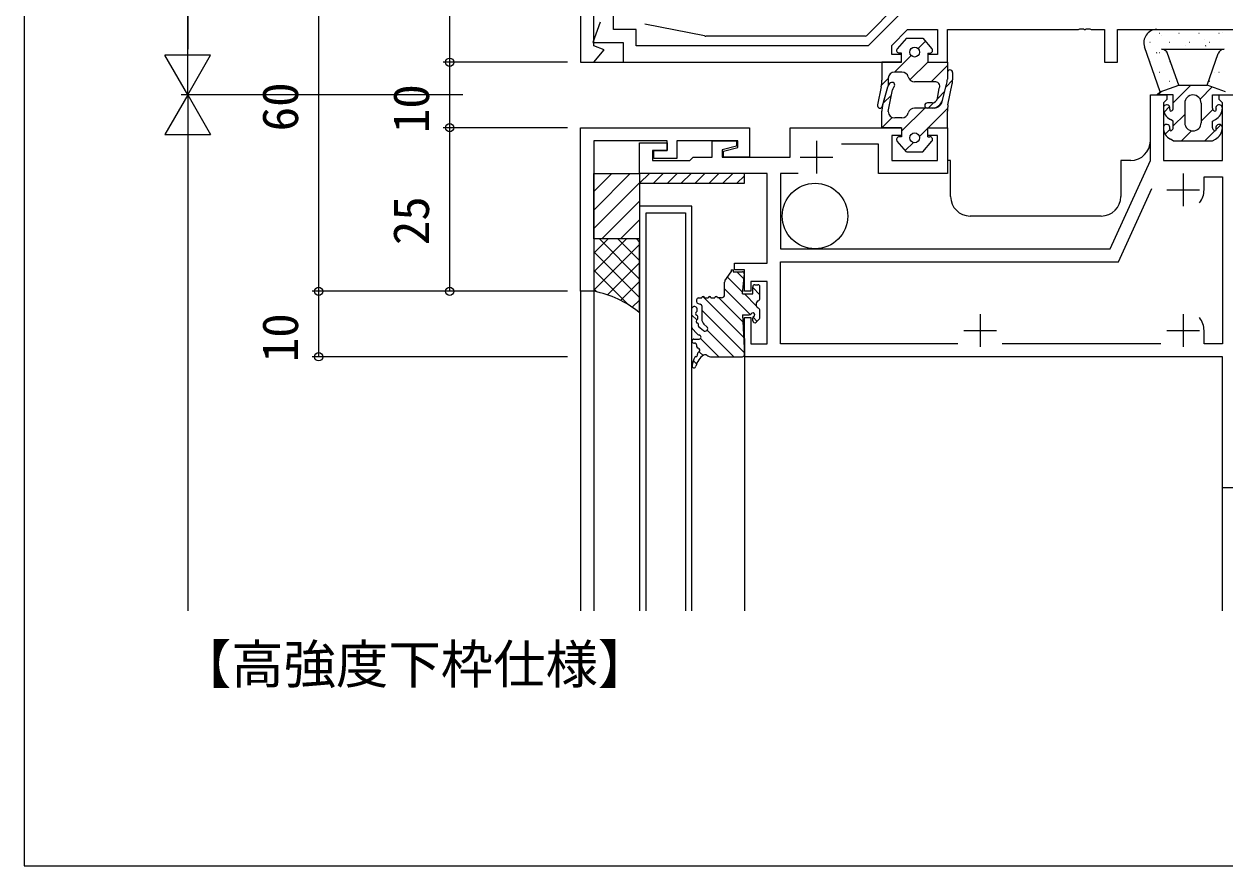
# Model space of a CAD drawing. Units: millimetres, scale not verified. Extents: x -960 to 961, y -419 to 416.
# Drawn here: x -959.4 to -776, y -418.6 to -290 of the extents above; entities that cross this region are included whole.
import ezdxf
from ezdxf.enums import TextEntityAlignment as Align

# ---------------------------------------------------------------- set-up
doc = ezdxf.new("R2010")
doc.units = ezdxf.units.MM
doc.header["$LTSCALE"] = 2
for name, color, linetype in [('0-1_USER1', 3, 'Continuous'), ('0-2_YKK_11', 7, 'Continuous'), ('0-4_YKK_12', 2, 'Continuous'), ('0-5_YKK_13', 4, 'Continuous'), ('0-7_YKK_D', 6, 'Continuous'), ('0-8_YKK_ZWAK', 7, 'Continuous')]:
    doc.layers.add(name, color=color, linetype=linetype)
doc.styles.add('ＭＳ ゴシック', font='')
doc.styles.get('ＭＳ ゴシック').set_extended_font_data('MS Gothic')

msp = doc.modelspace()

# ---------------------------------------------------------------- linework, layer by layer
at = {"layer": '0-2_YKK_11'}
for p, q in [((-838.4, -307.8), (-838.4, -312.8)), ((-840.9, -310.3), (-835.9, -310.3)), ((-782.4, -312.8), (-782.4, -317.8)), ((-784.9, -315.3), (-779.9, -315.3)), ((-813.4, -334.3), (-813.4, -339.3)), ((-782.4, -334.3), (-782.4, -339.3)), ((-815.9, -336.8), (-810.9, -336.8)), ((-784.9, -336.8), (-779.9, -336.8)), ((-785.782, -338.8), (-810.018, -338.8))]:
    msp.add_line(p, q, dxfattribs=at)
for points in [[(-874.4, -270.8), (-874.4, -295.8), (-872.4, -295.8), (-870.793, -293.885), (-872.4, -293.3), (-872.4, -286.3), (-868.4, -286.3), (-868.4, -288.2), (-868, -288.6), (-867.1, -288.6), (-867.1, -286.8)], [(-825, -287.8), (-830.5, -293.3), (-865.9, -293.3), (-865.9, -290.8), (-869.4, -290.8), (-869.4, -287.8)], [(-871.4, -289.7), (-872.528, -292.8), (-867.9, -292.8), (-867.9, -295.8), (-825.4, -295.8), (-825.4, -294.6), (-826.9, -294.6), (-826.9, -293.236)], [(-826.9, -293.236), (-824.464, -290.8), (-819.9, -290.8), (-819.9, -294.6), (-821.4, -294.6), (-821.4, -295.8), (-818.4, -295.8), (-818.4, -290.8), (-798.358, -290.8), (-798.175, -290.68), (-797.625, -290.68), (-797.442, -290.8), (-797.358, -290.8), (-797.175, -290.68), (-796.625, -290.68), (-796.442, -290.8), (-794.4, -290.8), (-794.4, -295.8), (-792.4, -295.8), (-792.4, -290.8), (-760.4, -290.8)], [(-841.195, -312.8), (-843.9, -312.8), (-843.9, -324.3), (-793.552, -324.3), (-787.4, -310.8), (-787.4, -300.8), (-784.9, -300.8), (-784.9, -301.5), (-785.2, -301.8), (-785.4, -302), (-785.4, -310.8), (-776.4, -310.8), (-776.4, -302), (-776.6, -301.8), (-776.9, -301.5), (-776.9, -300.8), (-774.4, -300.8)], [(-848.4, -330.8), (-849.4, -330.8), (-849.4, -327.5), (-850.9, -327.5), (-850.9, -326.5), (-845.9, -326.5), (-845.9, -312.8), (-865.4, -312.8), (-865.4, -308.1), (-861.2, -308.1), (-861.2, -309.3), (-863.4, -309.3), (-863.4, -310.8), (-857.7, -310.8), (-857.2, -310.3), (-854.3, -310.3), (-854.3, -307.8), (-850.6, -307.8), (-850.6, -308.6), (-852.8, -309.189), (-852.8, -310.3), (-842.4, -310.3), (-842.4, -305.8), (-825.4, -305.8), (-825.4, -307), (-826.9, -307), (-826.9, -310.8), (-819.9, -310.8), (-819.9, -307), (-821.4, -307), (-821.4, -305.8), (-818.4, -305.8), (-818.4, -312.8), (-828.9, -312.8), (-828.9, -308.3), (-834.584, -308.3)], [(-779.2, -315.3), (-779.2, -313.3), (-776.4, -313.3), (-776.4, -338.8), (-779.2, -338.8), (-779.2, -336.8)], [(-816.782, -338.8), (-843.9, -338.8), (-843.9, -326.3), (-792.266, -326.3), (-787.158, -315.093)], [(-774.4, -360.8), (-776.4, -360.8), (-776.4, -340.8), (-849.4, -340.8), (-849.4, -334.8), (-848.4, -334.8), (-848.4, -338.8), (-845.9, -338.8), (-845.9, -329.3), (-848.4, -329.3), (-848.4, -330.8)]]:
    msp.add_lwpolyline(points, dxfattribs=at)
msp.add_lwpolyline([(-874.4, -305.8), (-848.6, -305.8), (-848.6, -310.3), (-852.6, -310.3), (-852.6, -309.4), (-850.4, -308.811), (-850.4, -307.8), (-859.7, -307.8), (-859.7, -310.5), (-863.2, -310.5), (-863.2, -309.3), (-861.2, -309.3), (-861.2, -307.8), (-872.4, -307.8), (-872.4, -330.8), (-874.4, -330.8)], close=True, dxfattribs=at)
for centre, start, end in [((-782.4, -315.3), 321.63348, 359.99999), ((-782.4, -336.8), 0.00001, 38.36652)]:
    msp.add_arc(centre, 3.2, start, end, dxfattribs=at)
at = {"layer": '0-4_YKK_12'}
for p, q in [((-872.54, -295.8), (-865.1, -295.8)), ((-834.402, -295.8), (-828.602, -295.8)), ((-865.4, -317.798), (-865.4, -379.6)), ((-857.4, -317.798), (-865.4, -317.798)), ((-864.4, -318.798), (-858.4, -318.798)), ((-864.4, -379.6), (-864.4, -318.798)), ((-858.4, -318.798), (-858.4, -379.6)), ((-857.4, -379.6), (-857.4, -317.798)), ((-794.9, -319.3), (-814.9, -319.3)), ((-874.4, -330.8), (-874.4, -379.6)), ((-872.4, -330.5), (-872.4, -379.6)), ((-849.4, -337.985), (-849.398, -379.6)), ((-776.4, -379.6), (-776.4, -360.5))]:
    msp.add_line(p, q, dxfattribs=at)
for points in [[(-817.9, -316.3), (-817.9, -310.8), (-818.4, -310.8)], [(-790.4, -310.8), (-791.9, -310.8), (-791.9, -316.3)]]:
    msp.add_lwpolyline(points, dxfattribs=at)
msp.add_circle((-838.6, -319.3), 5, dxfattribs=at)
for centre, start, end in [((-790.4, -307.8), 270, 0), ((-814.9, -316.3), 180, 270), ((-794.9, -316.3), 270, 0)]:
    msp.add_arc(centre, 3, start, end, dxfattribs=at)
at = {"layer": '0-5_YKK_13'}
for p, q in [((-826.093, -287.093), (-830.712, -291.712)), ((-855.497, -291.781), (-864.596, -289.961)), ((-786.4, -290.8), (-775.7, -290.8)), ((-786.066, -291.341), (-786.016, -291.341)), ((-783.026, -291.341), (-782.976, -291.341)), ((-779.986, -291.341), (-779.936, -291.341)), ((-776.946, -291.341), (-776.896, -291.341)), ((-776.452, -291.293), (-776.443, -291.29)), ((-830.924, -291.8), (-855.301, -291.8)), ((-824.65, -292.102), (-826.054, -293.742)), ((-824.65, -292.102), (-822.15, -292.102)), ((-822.871, -293.72), (-821.737, -292.585)), ((-822.15, -292.102), (-820.746, -293.742)), ((-787.491, -292.716), (-787.441, -292.716)), ((-785.705, -291.729), (-785.695, -291.725)), ((-784.451, -292.716), (-784.401, -292.716)), ((-781.986, -293.253), (-781.976, -293.249)), ((-781.411, -292.716), (-781.361, -292.716)), ((-779.195, -292.265), (-779.186, -292.261)), ((-778.971, -293.304), (-778.888, -293.248)), ((-778.371, -292.716), (-778.321, -292.716)), ((-826.454, -297.302), (-823.932, -294.78)), ((-825.4, -294.402), (-825.75, -294.402)), ((-825.4, -295.802), (-825.4, -294.402)), ((-821.4, -294.402), (-821.4, -295.802)), ((-821.4, -294.402), (-821.05, -294.402)), ((-785.9, -300.3), (-788.288, -293.459)), ((-786.463, -294.345), (-786.38, -294.289)), ((-786.066, -294.331), (-786.016, -294.331)), ((-785.702, -293.8), (-776.103, -293.8)), ((-785.106, -294.358), (-785.096, -294.354)), ((-783.072, -299.3), (-784.758, -294.47)), ((-778.728, -299.3), (-777.047, -294.471)), ((-776.946, -294.331), (-776.896, -294.331)), ((-828.4, -295.802), (-828.4, -298.54)), ((-824.116, -298.5), (-821.4, -295.784)), ((-821.4, -295.802), (-818.4, -295.802)), ((-820.882, -298.802), (-818.4, -296.319)), ((-818.4, -295.802), (-818.4, -298.406)), ((-787.491, -295.706), (-787.441, -295.706)), ((-784.451, -295.706), (-784.401, -295.706)), ((-784.13, -296.853), (-784.12, -296.85)), ((-828.459, -299.308), (-827.424, -298.272)), ((-825.336, -297.302), (-826.442, -297.302)), ((-820.365, -298.802), (-823.4, -298.802)), ((-818.602, -299.552), (-817.6, -298.551)), ((-818.4, -297.361), (-818.4, -298.406)), ((-817.6, -297.361), (-817.6, -298.505)), ((-786.066, -297.321), (-786.016, -297.321)), ((-784.451, -298.696), (-784.401, -298.696)), ((-778.371, -298.696), (-778.321, -298.696)), ((-777.62, -297.389), (-777.611, -297.386)), ((-776.946, -297.321), (-776.896, -297.321)), ((-828.505, -299.557), (-829.079, -302.321)), ((-828.298, -302.493), (-827.509, -299.543)), ((-828.296, -302.483), (-827.509, -299.543)), ((-827.442, -303.345), (-826.781, -299.998)), ((-819.921, -301.376), (-818.787, -300.242)), ((-819.914, -301.339), (-819.624, -299.745)), ((-819.259, -301.998), (-818.503, -299.184)), ((-819.157, -301.617), (-818.503, -299.184)), ((-818.303, -302.316), (-817.658, -299.093)), ((-786.4, -300.8), (-785.9, -300.3)), ((-786.228, -300.8), (-785.634, -300.206)), ((-785.9, -300.3), (-783.072, -299.3)), ((-783.9, -302.008), (-781.192, -299.3)), ((-783.072, -299.3), (-778.728, -299.3)), ((-779.805, -301.448), (-777.937, -299.58)), ((-775.9, -300.3), (-778.728, -299.3)), ((-828.183, -302.062), (-826.943, -300.823)), ((-820.702, -302.002), (-821.446, -302.002)), ((-821.347, -302.802), (-820.528, -301.983)), ((-783.9, -300.8), (-786.4, -300.8)), ((-785.304, -303.412), (-784.458, -302.566)), ((-783.9, -302.8), (-783.9, -300.8)), ((-782.15, -302.05), (-782.15, -305.05)), ((-779.65, -302.05), (-779.65, -305.05)), ((-777.9, -300.8), (-775.4, -300.8)), ((-777.9, -302.8), (-777.9, -300.8)), ((-828.387, -305.802), (-826.815, -304.23)), ((-825.336, -304.302), (-826.442, -304.302)), ((-825.4, -306.35), (-821.852, -302.802)), ((-820.365, -302.802), (-823.4, -302.802)), ((-820.702, -302.802), (-821.446, -302.802)), ((-821.316, -305.802), (-818.381, -302.867)), ((-818.4, -305.802), (-818.4, -303.297)), ((-783.9, -305.543), (-782.15, -303.793)), ((-779.65, -304.829), (-777.846, -303.025)), ((-825.4, -305.802), (-825.4, -307.202)), ((-822.675, -307.161), (-821.4, -305.886)), ((-821.4, -305.802), (-818.4, -305.802)), ((-821.4, -307.202), (-821.4, -305.802)), ((-785.141, -306.784), (-784.448, -306.091)), ((-783.9, -304.8), (-784.341, -304.565)), ((-783.9, -305.8), (-783.9, -304.8)), ((-779.086, -307.8), (-777.545, -306.26)), ((-777.9, -304.8), (-777.459, -304.565)), ((-777.9, -305.8), (-777.9, -304.8)), ((-777.35, -306.064), (-776.652, -305.366)), ((-824.65, -309.502), (-826.054, -307.862)), ((-825.4, -307.202), (-825.75, -307.202)), ((-824.819, -309.305), (-823.591, -308.077)), ((-822.15, -309.502), (-820.746, -307.862)), ((-821.4, -307.202), (-821.05, -307.202)), ((-783.9, -307.8), (-784.341, -307.565)), ((-783.9, -307.8), (-777.9, -307.8)), ((-782.621, -307.8), (-781.104, -306.283)), ((-777.9, -307.8), (-777.459, -307.565)), ((-824.65, -309.502), (-822.15, -309.502)), ((-872.4, -315.554), (-869.646, -312.8)), ((-872.4, -318.383), (-866.817, -312.8)), ((-865.4, -314.3), (-863.9, -312.8)), ((-861.779, -312.8), (-863.279, -314.3)), ((-859.657, -312.8), (-861.157, -314.3)), ((-857.536, -312.8), (-859.036, -314.3)), ((-855.415, -312.8), (-856.915, -314.3)), ((-853.293, -312.8), (-854.793, -314.3)), ((-851.172, -312.8), (-852.672, -314.3)), ((-849.4, -313.149), (-850.551, -314.3)), ((-872.4, -321.211), (-865.4, -314.211)), ((-871.16, -322.8), (-865.4, -317.04)), ((-868.332, -322.8), (-865.4, -319.868)), ((-865.503, -322.8), (-865.4, -322.697)), ((-872.4, -322.8), (-872.4, -330.8)), ((-867.385, -322.8), (-872.4, -327.815)), ((-870.213, -322.8), (-872.4, -324.987)), ((-865.4, -323.644), (-872.4, -330.644)), ((-871.527, -322.8), (-865.4, -328.927)), ((-868.699, -322.8), (-865.4, -326.099)), ((-865.87, -322.8), (-865.4, -323.27)), ((-872.4, -324.756), (-865.4, -331.756)), ((-872.4, -327.584), (-867.163, -332.821)), ((-865.4, -326.472), (-870.278, -331.351)), ((-852.354, -329.224), (-851.405, -327.8)), ((-851.405, -327.5), (-851.105, -327.5)), ((-851.405, -327.5), (-851.405, -327.8)), ((-851.105, -327.5), (-851.105, -327.8)), ((-851.105, -327.8), (-849.7, -327.8)), ((-849.471, -328.883), (-850.554, -327.8)), ((-849.681, -331.2), (-849.4, -328.1)), ((-865.4, -329.301), (-868.288, -332.188)), ((-852.405, -331.3), (-852.405, -329.391)), ((-849.658, -330.941), (-851.962, -328.637)), ((-848.118, -331.2), (-848.118, -330.1)), ((-847.818, -329.8), (-847.318, -329.8)), ((-847.018, -331.72), (-847.018, -330.1)), ((-872.4, -330.412), (-871.915, -330.897)), ((-856.399, -331.8), (-855.899, -331.8)), ((-849.532, -337.802), (-855.732, -331.603)), ((-855.499, -331.8), (-854.899, -331.8)), ((-854.499, -331.8), (-853.899, -331.8)), ((-852.899, -331.8), (-853.499, -331.8)), ((-849.648, -335.441), (-853.289, -331.8)), ((-848.486, -334.358), (-852.405, -330.44)), ((-849.681, -331.2), (-848.118, -331.2)), ((-847.575, -333.024), (-849.399, -331.2)), ((-847.018, -331.336), (-848.118, -330.236)), ((-847.018, -331.82), (-847.018, -331.72)), ((-865.4, -332.129), (-866.517, -333.246)), ((-857.4, -336.311), (-857.4, -333.377)), ((-856.699, -332.1), (-856.699, -332.366)), ((-856.599, -333.722), (-856.622, -333.468)), ((-856.472, -332.657), (-856.126, -332.743)), ((-855.899, -333.034), (-855.899, -335.059)), ((-849.416, -340.164), (-855.899, -333.68)), ((-847.116, -333.484), (-847.222, -333.377)), ((-847.018, -334.8), (-847.018, -333.78)), ((-856.663, -335.162), (-857.4, -334.425)), ((-856.492, -334.917), (-856.517, -334.635)), ((-849.7, -334.4), (-849.4, -340.485)), ((-849.7, -334.4), (-848.638, -334.4)), ((-848.118, -335.3), (-848.118, -334.92)), ((-847.469, -335.375), (-848.077, -334.767)), ((-847.106, -335.012), (-847.606, -335.512)), ((-856.7, -337.2), (-857.322, -336.512)), ((-856.7, -337.2), (-856.518, -337.401)), ((-856.384, -336.118), (-856.41, -335.83)), ((-856.166, -336.375), (-855.654, -336.806)), ((-855.573, -335.797), (-855.127, -336.205)), ((-851.025, -340.8), (-855.08, -336.744)), ((-857.1, -338.1), (-857, -338.1)), ((-857.1, -338.7), (-857, -338.7)), ((-857, -338.1), (-856.3, -338.1)), ((-856.7, -339), (-856.7, -339.215)), ((-853.27, -340.8), (-856.073, -337.997)), ((-855.705, -340.61), (-856.291, -340.024)), ((-854.346, -340.8), (-849.7, -340.8)), ((-856.683, -341.876), (-857.193, -341.367))]:
    msp.add_line(p, q, dxfattribs=at)
for points in [[(-825.4, -295.802), (-828.4, -295.802), (-828.4, -297.507)], [(-827.442, -298.259), (-827.424, -298.277), (-827.442, -299.213), (-827.509, -299.543)], [(-825.4, -305.802), (-828.4, -305.802), (-828.4, -303.268)], [(-865.4, -334.1), (-865.4, -322.8), (-872.4, -322.8)]]:
    msp.add_lwpolyline(points, dxfattribs=at)
for points in [[(-872.4, -312.8), (-865.4, -312.8), (-865.4, -322.8), (-872.4, -322.8)], [(-865.4, -314.3), (-849.4, -314.3), (-849.4, -312.8), (-865.4, -312.8)]]:
    msp.add_lwpolyline(points, close=True, dxfattribs=at)
for centre in [(-823.4, -294.252), (-823.4, -307.352)]:
    msp.add_circle(centre, 0.75, dxfattribs=at)
for centre, radius, start, end in [((-786.4, -292.8), 2, 90, 199.24498), ((-855.301, -290.8), 1, 258.69007, 270), ((-830.924, -291.5), 0.3, 270, 315), ((-825.75, -294.002), 0.4, 139.43378, 270), ((-821.05, -294.002), 0.4, 270, 40.56622), ((-785.702, -294.8), 1, 19.24498, 90), ((-776.103, -294.8), 1, 90, 160.8061), ((-818, -297.361), 0.4, 0, 180), ((-833.4, -298.54), 5, 348.26002, 0), ((-826.442, -298.302), 1, 90, 177.51513), ((-826.838, -299.278), 0.4, 317.45737, 125.7207), ((-825.336, -298.302), 1, 14.47751, 90), ((-823.4, -297.802), 1, 194.47751, 270), ((-820.224, -299.454), 0.667, 334.12657, 102.17019), ((-821.4, -298.406), 3, 344.95601, 0), ((-821.4, -298.406), 3, 344.95601, 0), ((-820.6, -298.505), 3, 348.69007, 360), ((-826.543, -299.802), 1, 121.90487, 165.02371), ((-825.807, -300.224), 1, 137.45737, 166.93678), ((-828.687, -302.402), 0.4, 168.26002, 348.25914), ((-825.4, -303.268), 3, 165.02371, 180), ((-821.446, -302.402), 0.4, 90, 270), ((-820.702, -301.202), 0.8, 270, 350.13172), ((-820.702, -301.202), 1.6, 270, 344.95601), ((-820.486, -301.472), 1.335, 275.21529, 336.81205), ((-813.4, -303.297), 5, 168.69007, 180), ((-784.9, -302.8), 0.5, 338.21321, 180), ((-780.9, -302.05), 1.25, 0, 180), ((-776.9, -302.8), 0.5, 0, 201.78679), ((-826.442, -303.302), 1, 182.48487, 270), ((-825.336, -303.302), 1, 270, 345.52249), ((-823.4, -303.802), 1, 90, 165.52249), ((-783.4, -302.8), 2, 180, 241.92751), ((-784.25, -303.06), 0.2, 158.21321, 300), ((-784.4, -302.8), 0.5, 300, 0), ((-777.4, -302.8), 0.5, 180, 240), ((-777.55, -303.06), 0.2, 240, 21.78679), ((-778.4, -302.8), 2, 298.07249, 0), ((-784.9, -305.8), 0.5, 338.21321, 180), ((-783.4, -305.8), 2, 180, 241.92751), ((-784.25, -306.06), 0.2, 158.21321, 300), ((-784.4, -305.8), 0.5, 300, 0), ((-780.9, -305.05), 1.25, 180, 0), ((-777.4, -305.8), 0.5, 180, 240), ((-777.55, -306.06), 0.2, 240, 21.78679), ((-778.4, -305.8), 2, 298.07249, 0), ((-776.9, -305.8), 0.5, 0, 201.78679), ((-825.75, -307.602), 0.4, 90, 220.56622), ((-821.05, -307.602), 0.4, 319.43378, 90), ((-849.7, -328.1), 0.3, 349.6111, 90.00004), ((-852.105, -329.391), 0.3, 146.30993, 180), ((-847.818, -330.1), 0.3, 90, 180), ((-847.318, -330.1), 0.3, 0, 90), ((-875.122, -345.648), 15.095, 49.90687, 79.61207), ((-856.399, -332.1), 0.3, 90, 180), ((-855.699, -331.8), 0.2, 0, 180), ((-854.699, -331.8), 0.2, 0, 180), ((-853.699, -331.8), 0.2, 0, 180), ((-852.905, -331.3), 0.5, 270, 0), ((-847.518, -331.82), 0.5, 297.03569, 360), ((-857.02, -333.504), 0.4, 5.13483, 161.54463), ((-856.798, -333.74), 0.2, 298.71121, 5.13483), ((-856.399, -332.366), 0.3, 180, 255.96376), ((-856.199, -333.034), 0.3, 0, 75.96376), ((-847.018, -332.8), 0.6, 117.03569, 242.96431), ((-847.518, -333.78), 0.5, 0, 62.96431), ((-856.558, -334.179), 0.3, 118.71121, 251.55844), ((-856.451, -335.374), 0.3, 118.71281, 251.55685), ((-856.716, -334.653), 0.2, 5.13483, 71.55844), ((-856.691, -334.935), 0.2, 298.71281, 5.13483), ((-854.899, -335.059), 1, 180, 227.62069), ((-848.638, -334.1), 0.3, 270, 330), ((-848.118, -334.4), 0.3, 300, 150), ((-847.818, -334.92), 0.3, 120, 180), ((-847.818, -335.3), 0.3, 180, 315), ((-847.318, -334.8), 0.3, 315, 0), ((-857.1, -336.311), 0.3, 180, 222.13546), ((-856.609, -335.848), 0.2, 5.13483, 71.55685), ((-856.295, -337.2), 0.3, 222.13546, 269.56379), ((-855.388, -336.028), 1, 185.13483, 188.13407), ((-856.18, -336.141), 0.2, 188.13407, 252.3293), ((-856.301, -336.522), 0.2, 47.57201, 72.3293), ((-855.397, -336.5), 0.4, 229.88661, 47.62069), ((-857.1, -338.4), 0.3, 90, 270), ((-857, -339), 0.3, 0, 90), ((-856.4, -339.215), 0.3, 180, 260.57576), ((-856.3, -337.8), 0.3, 270, 89.56379), ((-853.916, -342.595), 3.5, 150.51533, 172.70453), ((-856.789, -340.971), 0.2, 93.94969, 150.51533), ((-856.823, -340.472), 0.3, 273.94969, 13.76838), ((-854.101, -342.86), 2.763, 123.2716, 167.40958), ((-856.337, -340.353), 0.2, 137.20274, 193.76838), ((-853.916, -342.595), 3.5, 132.80146, 137.20274), ((-856.498, -339.807), 0.3, 312.80146, 80.57576), ((-855.4, -341), 0.5, 58.21167, 115.79892), ((-854.346, -339.3), 1.5, 238.21167, 270), ((-849.7, -340.5), 0.3, 270, 2.91459), ((-857.09, -342.189), 0.3, 172.70453, 346.68488)]:
    msp.add_arc(centre, radius, start, end, dxfattribs=at)
at = {"layer": '0-7_YKK_D'}
for p, q in [((-934.4, -168.6), (-934.4, -293.8)), ((-914.4, -330.8), (-914.4, -270.8)), ((-894.4, -270.8), (-894.4, -295.8)), ((-934.4, -300.8), (-934.4, -288.676)), ((-934.4, -300.8), (-937.9, -294.738)), ((-930.9, -294.738), (-937.9, -294.738)), ((-934.4, -300.8), (-930.9, -294.738)), ((-876.424, -295.8), (-895.4, -295.8)), ((-876.424, -295.8), (-895.4, -295.8)), ((-894.4, -295.8), (-894.4, -305.8)), ((-934.4, -300.8), (-937.9, -306.862)), ((-892.4, -300.8), (-935.4, -300.8)), ((-892.4, -300.8), (-935.4, -300.8)), ((-934.4, -300.8), (-930.9, -306.862)), ((-934.4, -300.8), (-934.4, -312.924)), ((-876.425, -305.8), (-895.4, -305.8)), ((-876.425, -305.8), (-895.4, -305.8)), ((-894.4, -305.8), (-894.4, -330.8)), ((-937.9, -306.862), (-930.9, -306.862)), ((-934.4, -307.8), (-934.4, -379.6)), ((-876.427, -330.8), (-915.4, -330.8)), ((-876.427, -330.8), (-915.4, -330.8)), ((-914.4, -340.8), (-914.4, -330.8)), ((-876.427, -330.8), (-895.4, -330.8)), ((-876.428, -340.8), (-915.4, -340.8))]:
    msp.add_line(p, q, dxfattribs=at)
for centre in [(-894.4, -295.8), (-894.4, -295.8), (-894.4, -305.8), (-894.4, -305.8), (-914.4, -330.8), (-914.4, -330.8), (-894.4, -330.8), (-914.4, -340.8)]:
    msp.add_circle(centre, 0.637, dxfattribs=at)
at = {"layer": '0-8_YKK_ZWAK'}
msp.add_line((-959.4, 381.4), (-959.4, -418.6), dxfattribs=at)
msp.add_lwpolyline([(-959.4, -418.6), (960.6, -418.6), (960.6, 381.4)], dxfattribs=at)

# ---------------------------------------------------------------- texts
at = {"layer": '0-1_USER1', "style": 'ＭＳ ゴシック'}
msp.add_text('【高強度下枠仕様】', height=5.865, dxfattribs=at).set_placement((-935.764, -392.464), align=Align.BOTTOM_LEFT)
at = {"layer": '0-7_YKK_D', "style": 'ＭＳ ゴシック'}
for s, p in [('60', (-915.9, -306.361)), ('10', (-895.9, -306.638)), ('25', (-895.9, -323.755)), ('10', (-915.9, -341.638))]:
    msp.add_text(s, height=5.499, rotation=90, dxfattribs=at).set_placement(p, align=Align.BOTTOM_LEFT)

doc.saveas('drawing.dxf')
